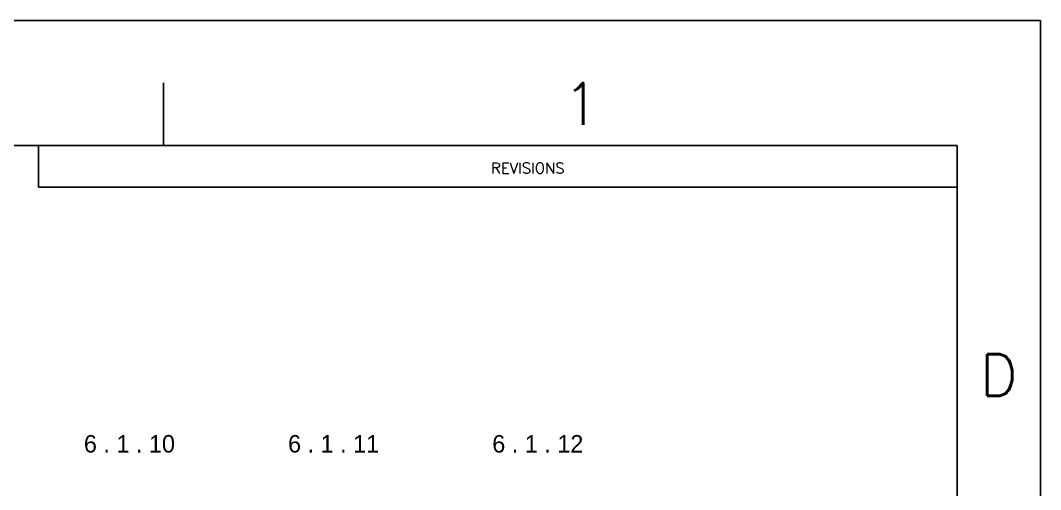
# Model space of a CAD drawing. Header units: inches. Extents: x 4 to 127, y -3 to 89.
# Drawn here: x 91.79 to 126.76, y 72.53 to 88.63 of the extents above; entities that cross this region are included whole.
import ezdxf
from ezdxf.enums import TextEntityAlignment as Align

# ---------------------------------------------------------------- set-up
doc = ezdxf.new("R2010")
doc.units = ezdxf.units.IN
doc.header["$MEASUREMENT"] = 0
doc.layers.add('Title Block', color=7, linetype='Continuous')
doc.layers.add('Viewport', color=7, linetype='Continuous')
doc.styles.add('Roman', font='romans')

# ---------------------------------------------------------------- blocks, each defined once
blk = doc.blocks.new('ANSI_border_C')
at = {"layer": 'Title Block'}
for p, q in [((21, 16), (0, 16)), ((21, 0), (21, 16)), ((15.75, 15.25), (15.75, 15.625)), ((20.5, 15.25), (0.5, 15.25)), ((15, 15.25), (15, 15)), ((20.5, 0.75), (20.5, 15.25)), ((15, 15), (20.5, 15))]:
    blk.add_line(p, q, dxfattribs=at)
at = {"layer": 'Title Block', "style": 'Roman'}
for s, p in [('1', (18.25, 15.5)), ('D', (20.75, 13.875))]:
    blk.add_text(s, height=0.25, dxfattribs=at).set_placement(p, align=Align.MIDDLE_CENTER)
blk.add_text('REVISIONS', height=0.065, dxfattribs=at).set_placement((17.7102, 15.0825))
blk = doc.blocks.new('JIC_border_C')
at = {"xscale": 5.726708801404052, "yscale": 5.726708801404052, "zscale": 5.726708801404052}
blk.add_blockref('ANSI_border_C', (6.5, -3), dxfattribs=at)

msp = doc.modelspace()

# ---------------------------------------------------------------- block references
at = {"layer": 'Viewport'}
msp.add_blockref('JIC_border_C', (0, 0), dxfattribs=at)

# ---------------------------------------------------------------- texts
at = {"char_height": 0.6, "attachment_point": 1}
for s, insert in [('6 . 1 . 10', (93.962, 74.399)), ('6 . 1 . 11', (100.962, 74.399)), ('6 . 1 . 12', (107.962, 74.399))]:
    msp.add_mtext_dynamic_manual_height_columns(s, width=5.20102, gutter_width=1, heights=[0], dxfattribs=dict(at, insert=insert))

doc.saveas('drawing.dxf')
